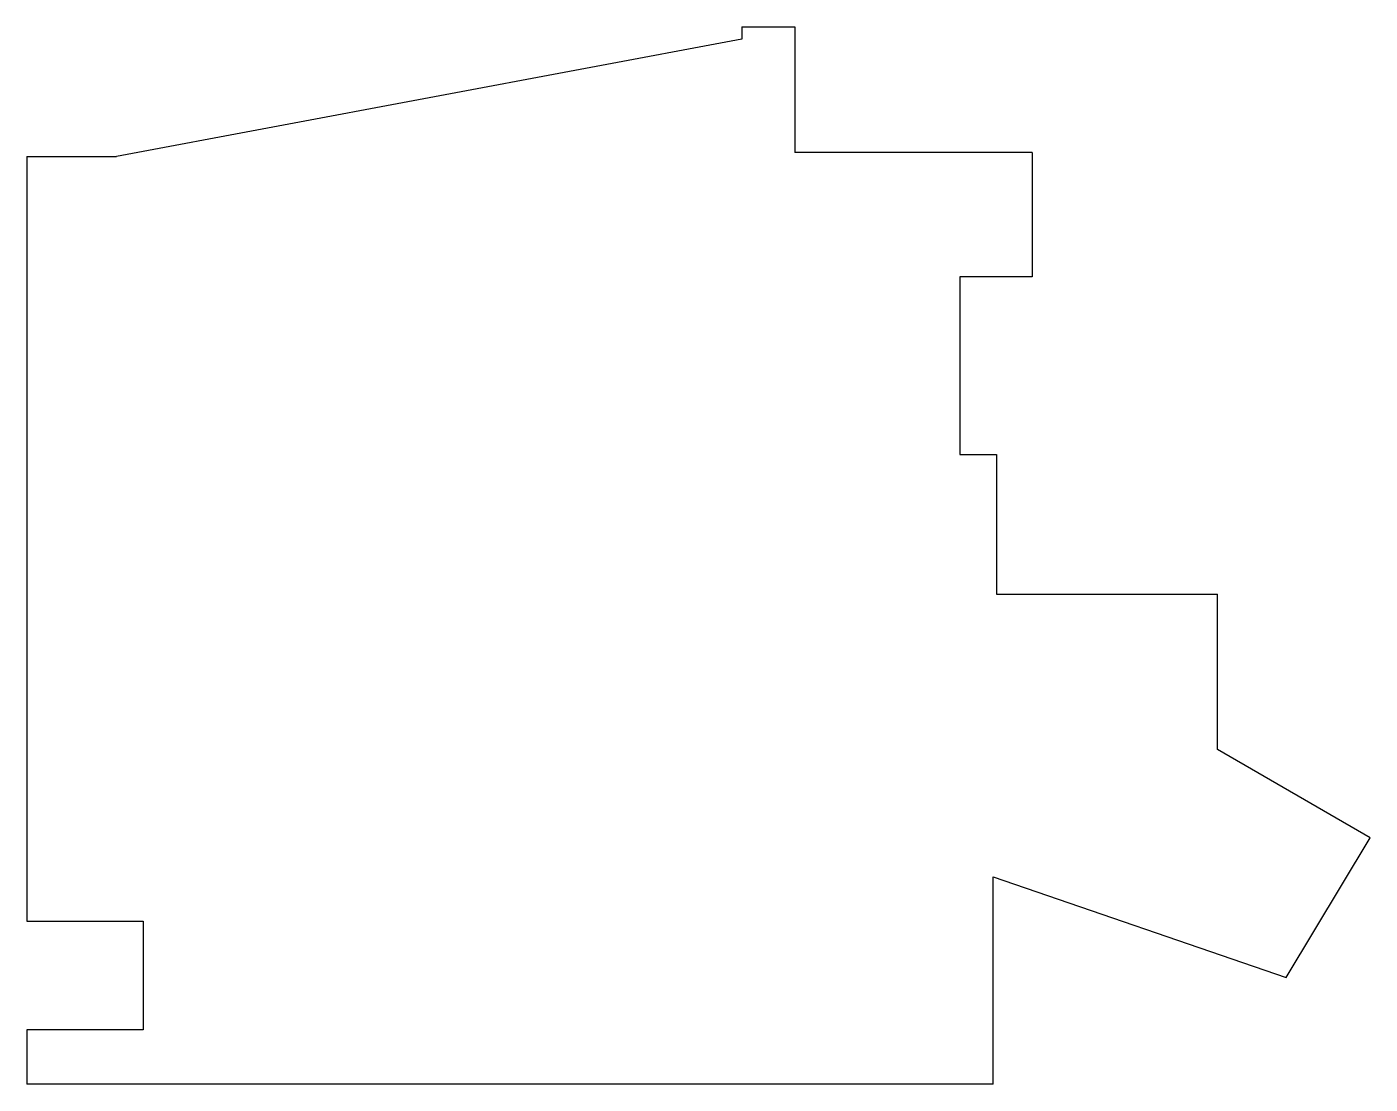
# Model space of a CAD drawing. Header units: millimetres. Extents: x 34 to 207, y 26 to 162.
import ezdxf

# ---------------------------------------------------------------- set-up
doc = ezdxf.new("R2010")
doc.units = ezdxf.units.MM
doc.layers.get('0').update_dxf_attribs({"linetype": 'CONTINUOUS'})

msp = doc.modelspace()

# ---------------------------------------------------------------- linework, layer by layer
for p, q in [((125.84, 162.26), (132.64, 162.26)), ((125.84, 162.26), (125.84, 160.66)), ((132.64, 162.26), (132.64, 146.06)), ((125.84, 160.66), (45.26, 145.56)), ((33.69, 145.56), (45.26, 145.56)), ((33.69, 145.56), (33.69, 47.06)), ((163.24, 146.06), (132.64, 146.06)), ((163.24, 146.06), (163.24, 130.06)), ((153.92, 130.06), (153.92, 107.16)), ((163.24, 130.06), (153.92, 130.06)), ((153.92, 107.16), (158.62, 107.16)), ((158.62, 107.16), (158.62, 89.16)), ((158.62, 89.16), (187.12, 89.16)), ((187.12, 69.15), (187.12, 89.16)), ((206.78, 57.8), (187.12, 69.15)), ((195.98, 39.79), (206.78, 57.8)), ((158.19, 52.76), (195.98, 39.79)), ((158.19, 26.06), (158.19, 52.76)), ((33.69, 47.06), (48.69, 47.06)), ((48.69, 47.06), (48.69, 33.06)), ((48.69, 33.06), (33.69, 33.06)), ((33.69, 33.06), (33.69, 26.06)), ((158.19, 26.06), (33.69, 26.06))]:
    msp.add_line(p, q)

doc.saveas('drawing.dxf')
